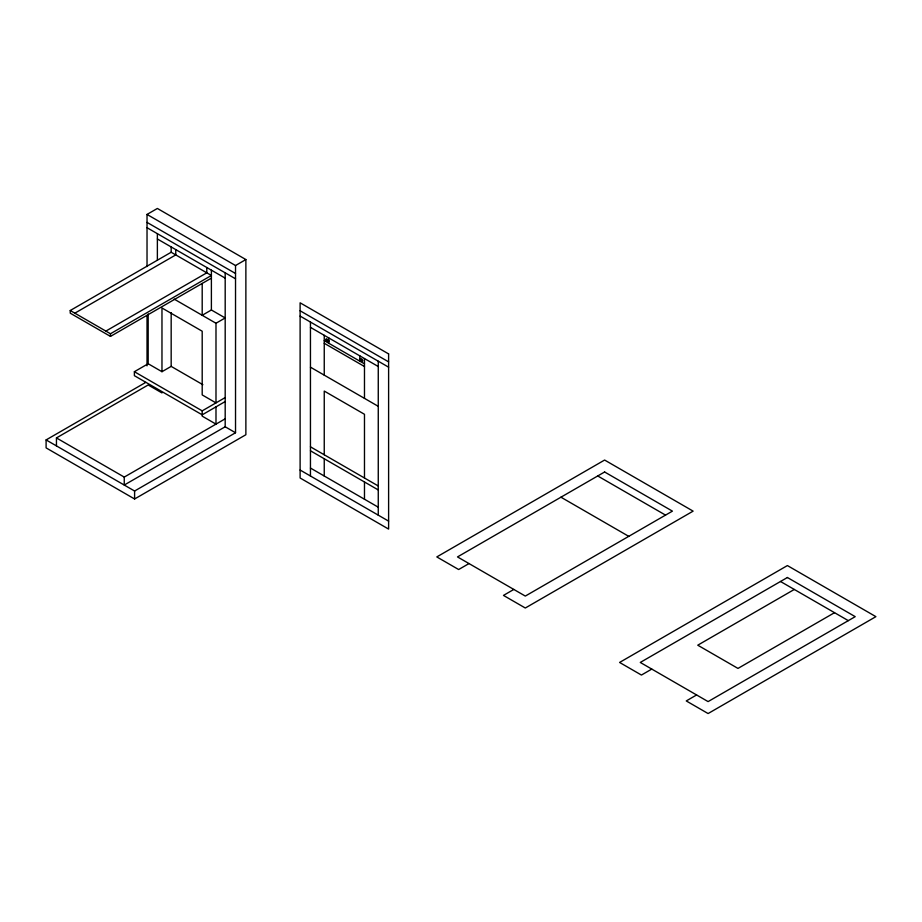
<?xml version="1.0" encoding="UTF-8"?>
<svg xmlns="http://www.w3.org/2000/svg" width="922" height="922" viewBox="0 0 922 922"><rect width="100%" height="100%" fill="white"/><g stroke="black" fill="none" stroke-linecap="round" stroke-linejoin="round"><path stroke-width="1.38" d="M147.024 266.55L147.024 214.434L157.374 208.453L245.874 259.555L245.874 434.735L134.6 498.986L46.1 447.885L46.1 439.921L145.78 382.376M70.233 310.518L171.169 252.248L211.392 275.482L110.467 333.752L70.233 310.518L70.233 313.18L110.467 336.403L211.392 278.133M74.832 313.18L175.768 254.91L175.768 249.597M105.869 331.09L206.793 272.82L206.793 267.518M147.024 214.434L235.525 265.524L245.874 259.555M174.166 299.108L215.99 323.253L225.187 317.952L211.392 309.988L202.195 315.289L202.195 283.446M225.187 401.554L202.195 414.831L134.382 375.68L134.382 371.704L148.177 363.741L161.972 371.704L171.169 366.391L202.863 384.693M56.449 445.891L56.449 437.927L148.177 384.97L161.972 392.933M134.382 371.704L202.195 410.855L225.187 397.578M56.449 437.927L124.251 477.089L225.187 418.819M235.525 265.524L235.525 432.752L225.187 426.771L124.251 485.041L124.251 477.089M46.1 439.921L134.6 491.023L235.525 432.752M468.998 563.561L458.649 569.531L436.809 556.923L604.613 460.043L693.114 511.134L525.31 608.013L503.47 595.405L513.819 589.435M651.773 669.084L641.435 675.054L619.596 662.445L787.4 565.566L875.9 616.657L708.096 713.547L686.256 700.939L696.594 694.969M794.291 589.458L697.747 645.193L737.98 668.415L834.525 612.681M597.721 475.959L665.534 515.11M780.508 581.494L848.321 620.644M147.024 222.386L235.525 273.488M300.111 310.772L388.611 361.862M147.024 227.699L235.525 278.801M300.111 316.085L388.611 367.175M157.374 238.982L225.187 278.133M310.449 327.356L378.262 366.518M327.541 339.815L328.843 340.552M359.88 358.462L361.182 359.223M327.529 340.852L328.843 341.601M359.88 359.522L361.182 360.283M324.244 340.633L364.478 363.856M324.244 343.284L364.478 366.518M560.945 497.2L628.758 536.35M310.449 367.175L378.262 406.325M310.449 446.813L378.262 485.963M310.449 450.789L378.262 489.939M310.449 468.042L378.262 507.192M300.111 470.036L388.611 521.126M378.262 361.205L378.262 515.156M364.478 358.554L364.478 398.362M364.478 477.999L364.478 414.289L324.244 391.066L324.244 454.765M364.478 481.976L364.478 499.228M359.88 355.892L359.88 361.205M328.843 337.982L328.843 343.284M324.244 335.32L324.244 375.139M324.244 458.753L324.244 476.006M310.449 322.055L310.449 476.006M225.187 272.82L225.187 426.771M215.99 323.253L215.99 402.891L202.195 394.927L202.195 331.217L161.972 307.994L161.972 371.704M215.99 406.867L215.99 424.12L202.195 416.156L202.195 410.855M211.392 270.169L211.392 309.988M171.169 246.946L171.169 252.248M171.169 312.593L171.169 366.391M157.374 233.669L157.374 260.315M148.177 313.964L148.177 363.741M147.024 315.462L147.024 365.827M134.6 491.023L134.6 498.986M110.467 333.752L110.467 336.403M604.613 471.983L457.496 556.923L525.31 596.073L672.426 511.134L604.613 471.983M787.4 577.506L640.283 662.445L708.096 701.596L855.213 616.657L787.4 577.506M388.611 353.91L300.111 302.808L300.111 477.999L388.611 529.09L388.611 353.91M361.078 359.868A1.21 0.703 60 0 0 362.484 361.228A1.21 0.703 60 0 0 362.196 359.384A1.21 0.703 60 0 0 361.078 359.868M325.962 339.596A1.21 0.703 60 0 0 327.368 340.956A1.21 0.703 60 0 0 327.08 339.112A1.21 0.703 60 0 0 325.962 339.596"/></g></svg>
